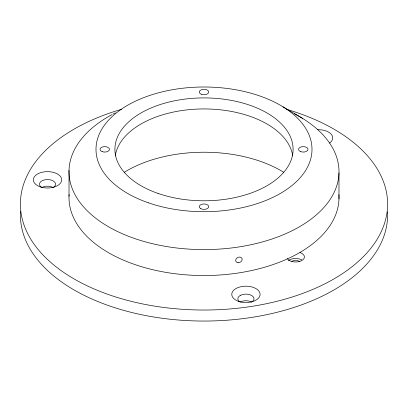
<?xml version="1.0" encoding="UTF-8"?>
<svg xmlns="http://www.w3.org/2000/svg" width="408" height="408" viewBox="0 0 408 408"><rect width="100%" height="100%" fill="white"/><g stroke="black" fill="none" stroke-linecap="round" stroke-linejoin="round"><path stroke-width="0.61" d="M282.984 106.83L302.639 118.442M338.982 172.936L338.982 198.875M69.018 170.381L69.018 196.314M115.24 155.892A89.102 51.444 0 0 1 204 108.936A89.102 51.444 0 0 1 292.76 155.892M294.362 113.75A135.002 77.943 0 0 1 301.583 225.517A135.002 77.943 0 0 1 107.875 226.384A135.002 77.943 0 0 1 112.093 114.566M113.159 114A135.002 77.943 0 0 1 115.326 112.888M338.905 194.641A135.002 77.943 0 0 1 203.878 275.538A135.002 77.943 0 0 1 69.105 194.504M300.028 252.547A8.777 5.064 0 0 1 301.283 260.819A8.777 5.064 0 0 1 287.395 258.667M124.165 172.365A108.808 62.822 0 0 1 283.835 172.365M288.451 260.646A8.777 5.064 0 0 1 293.372 258.657L295.642 258.483A8.777 5.064 0 0 1 301.844 259.967M291.822 261.344A5.401 3.116 0 0 1 299.462 261.344M286.717 109.395A183.6 105.998 0 0 1 346.78 270.667A183.6 105.998 0 0 1 61.057 270.55A183.6 105.998 0 0 1 121.518 109.324M317.317 129.739A14.173 8.186 0 0 1 331.067 134.048A14.173 8.186 0 0 1 329.567 143.045M387.518 211.849A183.6 105.998 0 0 1 203.669 321.05A183.6 105.998 0 0 1 20.507 211.466M158.11 193.448A89.102 51.444 0 0 0 293.087 150.251A89.102 51.444 0 0 0 160.803 104.361A89.102 51.444 0 0 0 158.11 193.448M300.915 151.715A4.723 2.728 0 0 0 308.004 149.354A4.723 2.728 0 0 0 300.915 146.992A4.723 2.728 0 0 0 300.915 151.715M201.639 94.401A4.723 2.728 0 0 0 208.723 92.035A4.723 2.728 0 0 0 201.639 89.673A4.723 2.728 0 0 0 201.639 94.401M200.66 208.6A4.723 2.728 0 0 0 208.565 207.376A4.723 2.728 0 0 0 202.776 204.036A4.723 2.728 0 0 0 200.66 208.6M102.362 151.715A4.723 2.728 0 0 0 109.446 149.354A4.723 2.728 0 0 0 102.362 146.992A4.723 2.728 0 0 0 102.362 151.715M148.374 202.802A107.998 62.353 0 0 0 311.982 150.44A107.998 62.353 0 0 0 151.638 94.819A107.998 62.353 0 0 0 148.374 202.802M238.073 262.66A3.376 2.662 -25 0 0 242.066 258.667A3.376 2.662 -25 0 0 236.614 258.279A3.376 2.662 -25 0 0 238.073 262.66M240.2 295.474A8.099 4.677 0 0 0 240.2 302.088A8.099 4.677 0 0 1 251.654 302.088A8.099 4.677 0 0 0 251.654 295.474A8.099 4.677 0 0 0 240.2 295.474M238.843 301.456A14.173 8.186 0 0 0 260.105 294.372A14.173 8.186 0 0 0 238.843 287.283A14.173 8.186 0 0 0 238.843 301.456M40.433 186.905A14.173 8.186 0 0 0 61.695 179.821A14.173 8.186 0 0 0 40.433 172.732A14.173 8.186 0 0 0 40.433 186.905M53.249 187.537A8.099 4.677 0 0 0 41.794 187.537A8.099 4.677 0 0 1 41.794 180.923A8.099 4.677 0 0 1 53.249 180.923A8.099 4.677 0 0 1 53.249 187.537"/></g></svg>
